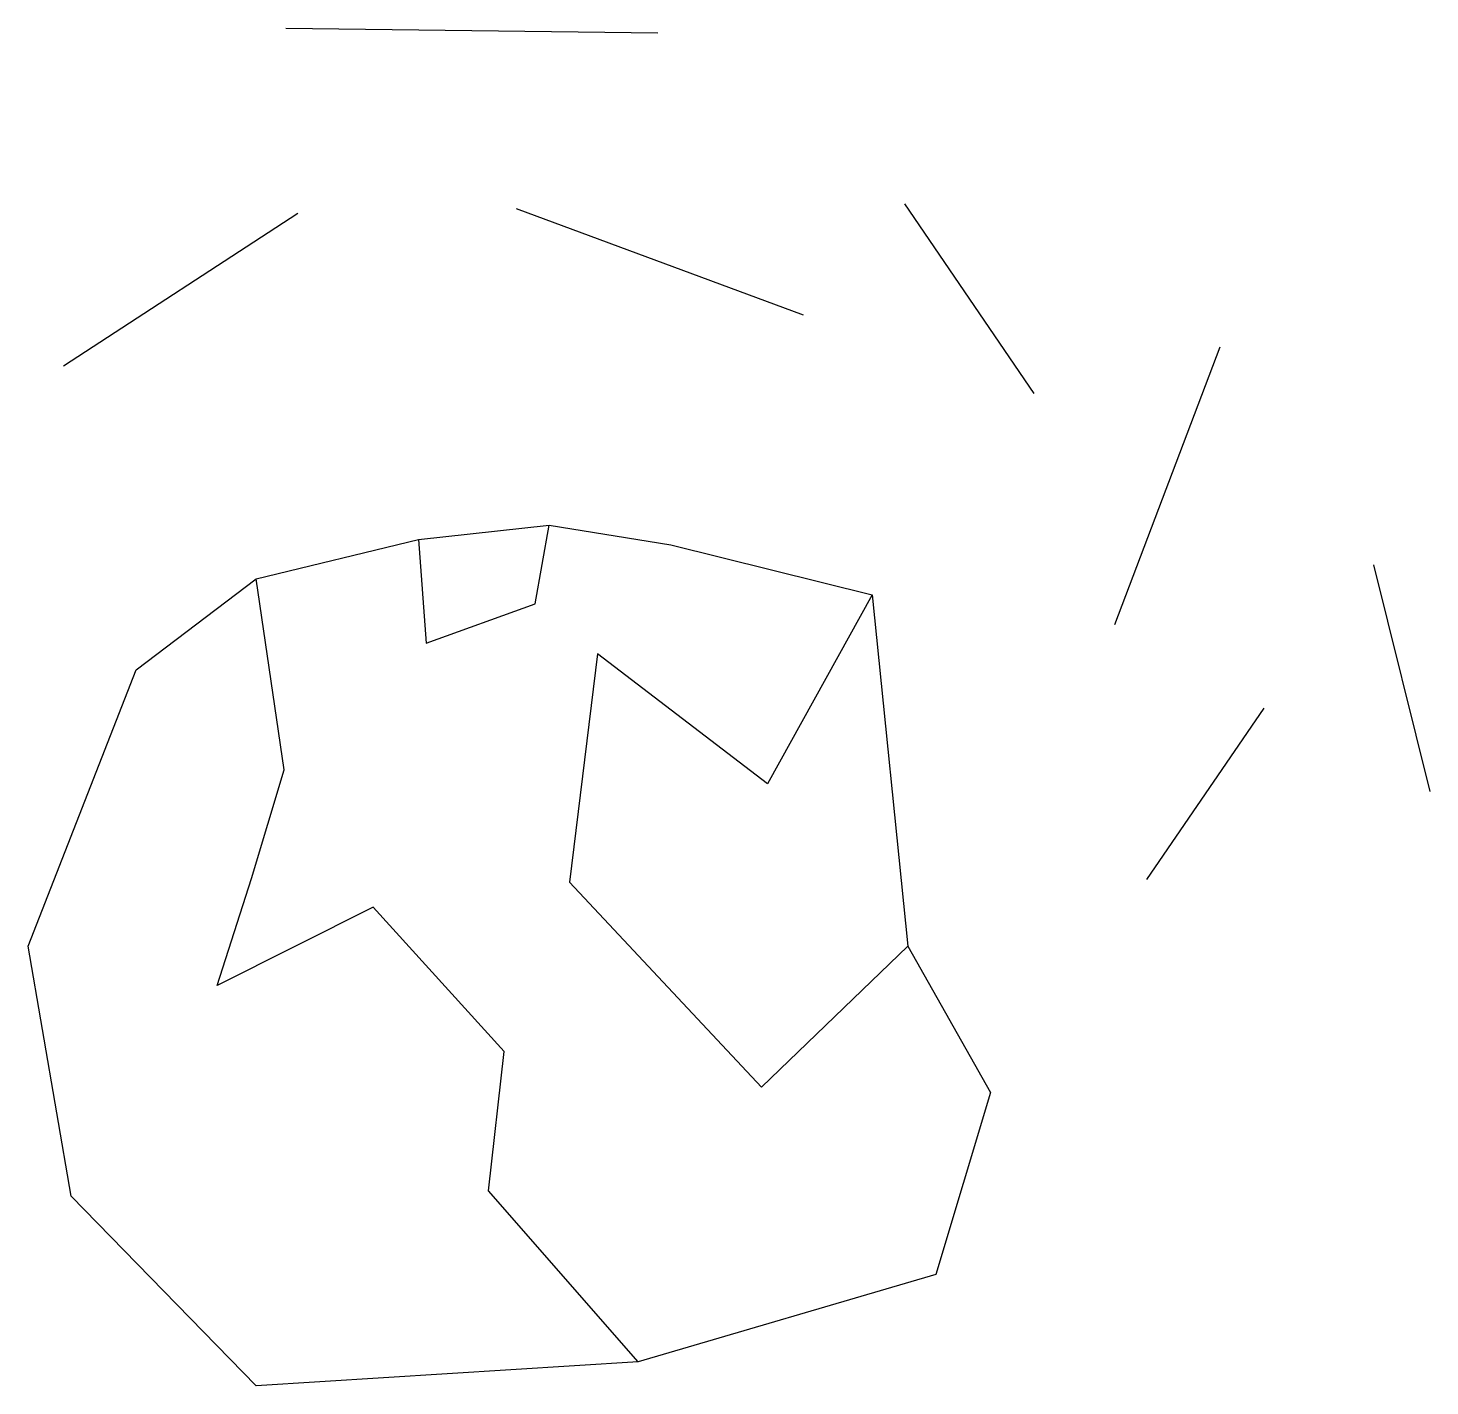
# Model space of a CAD drawing. Header units: millimetres. Extents: x 0.065 to 0.966, y 0.03 to 0.903.
import ezdxf

# ---------------------------------------------------------------- set-up
doc = ezdxf.new("R2010")
doc.units = ezdxf.units.MM
for name, color, linetype, true_color in [('aLayer', 12, 'Continuous', 0xc80000), ('bLayer', 192, 'Continuous', 0x7d26cd), ('Layer 03', 5, 'Continuous', 0x0000ff)]:
    doc.layers.add(name, color=color, linetype=linetype, true_color=true_color)

msp = doc.modelspace()

# ---------------------------------------------------------------- linework, layer by layer
at = {"layer": 'aLayer'}
msp.add_lwpolyline([(0.22968, 0.42597), (0.21163, 0.54864), (0.31587, 0.57386), (0.32088, 0.50737), (0.39104, 0.53259), (0.40006, 0.58303), (0.47824, 0.57042), (0.60753, 0.53832), (0.54038, 0.4168), (0.43113, 0.50049), (0.41309, 0.35374), (0.53637, 0.2219), (0.63058, 0.31247), (0.6837, 0.21846), (0.64862, 0.10153), (0.45719, 0.04535), (0.36097, 0.15541), (0.371, 0.24483), (0.2868, 0.33769), (0.18658, 0.28725), (0.20863, 0.35604)], close=True, dxfattribs=at)
at = {"layer": 'bLayer'}
msp.add_lwpolyline([(0.21163, 0.54864), (0.31587, 0.57386), (0.40006, 0.58303), (0.47824, 0.57042), (0.60753, 0.53832), (0.63058, 0.31247), (0.6837, 0.21846), (0.64862, 0.10153), (0.45719, 0.04535), (0.21163, 0.02995), (0.09253, 0.15196), (0.06491, 0.31247), (0.13433, 0.49017)], close=True, dxfattribs=at)
at = {"layer": 'Layer 03'}
for p, q in [((0.23061, 0.90255), (0.46976, 0.89958)), ((0.37878, 0.78659), (0.56334, 0.7182)), ((0.62832, 0.78956), (0.7115, 0.66766)), ((0.08764, 0.6855), (0.23841, 0.78362)), ((0.83108, 0.69739), (0.76349, 0.51899)), ((0.92985, 0.55764), (0.96625, 0.41195)), ((0.78429, 0.35546), (0.85967, 0.46547))]:
    msp.add_line(p, q, dxfattribs=at)

doc.saveas('drawing.dxf')
